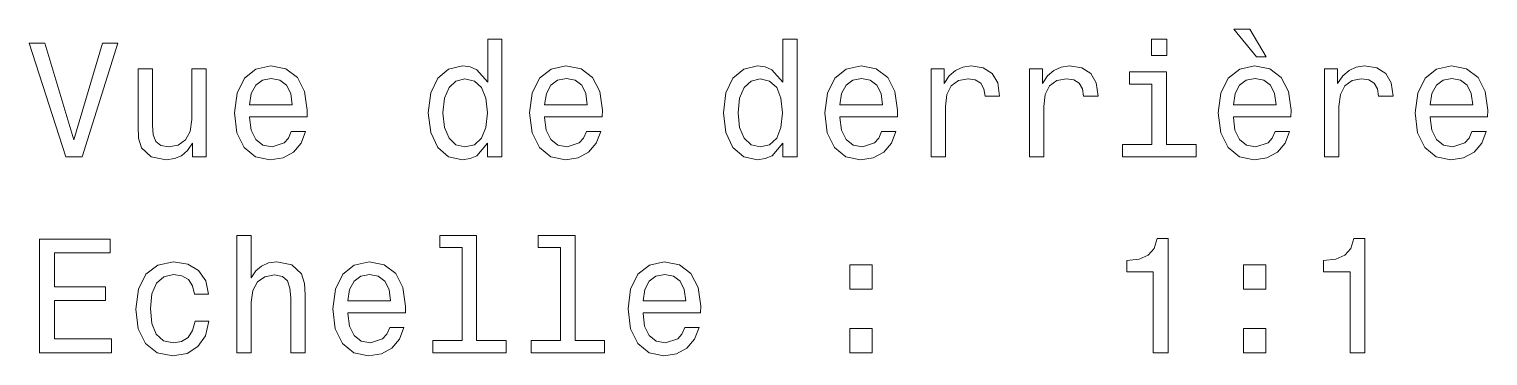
# Model space of a CAD drawing. Extents: x 46 to 852, y -144 to 729.
# Drawn here: x 806.82 to 851.83, y 245.1 to 255.17 of the extents above; entities that cross this region are included whole.
import ezdxf

# ---------------------------------------------------------------- set-up
doc = ezdxf.new("R2010")
doc.units = 0

msp = doc.modelspace()

# ---------------------------------------------------------------- linework, layer by layer
at = {"color": 7, "lineweight": 13}
for points in [[(820.967, 251.658), (820.967, 251.239), (821.41, 251.239), (821.41, 254.86), (820.972, 254.86), (820.972, 253.534), (820.634, 253.917), (820.427, 254.008), (820.19, 254.043), (819.761, 253.942), (819.429, 253.66), (819.212, 253.206), (819.136, 252.596), (819.212, 251.986), (819.429, 251.527), (819.761, 251.239), (820.19, 251.143), (820.427, 251.179), (820.639, 251.27)], [(830.075, 251.658), (830.075, 251.239), (830.519, 251.239), (830.519, 254.86), (830.08, 254.86), (830.08, 253.534), (829.742, 253.917), (829.535, 254.008), (829.298, 254.043), (828.869, 253.942), (828.537, 253.66), (828.32, 253.206), (828.244, 252.596), (828.32, 251.986), (828.537, 251.527), (828.869, 251.239), (829.298, 251.143), (829.535, 251.179), (829.747, 251.27)], [(841.926, 254.86), (841.457, 254.86), (841.457, 254.356), (841.926, 254.356)], [(844.993, 254.316), (844.488, 255.173), (843.994, 255.173), (844.695, 254.316)], [(809.08, 254.744), (808.202, 251.764), (807.3, 254.744), (806.82, 254.744), (807.95, 251.239), (808.454, 251.239), (809.559, 254.744)], [(812.282, 253.947), (811.838, 253.947), (811.838, 252.384), (811.788, 252.021), (811.642, 251.759), (811.415, 251.597), (811.117, 251.547), (810.88, 251.587), (810.729, 251.708), (810.643, 251.915), (810.623, 252.208), (810.623, 253.947), (810.179, 253.947), (810.179, 252.167), (810.194, 251.809), (810.29, 251.512), (810.583, 251.239), (811.052, 251.143), (811.304, 251.179), (811.521, 251.27), (811.707, 251.426), (811.859, 251.653), (811.859, 251.239), (812.282, 251.239)], [(813.619, 252.465), (815.394, 252.465), (815.399, 252.672), (815.318, 253.252), (815.096, 253.685), (814.743, 253.947), (814.274, 254.043), (813.815, 253.942), (813.462, 253.66), (813.235, 253.201), (813.155, 252.596), (813.23, 251.976), (813.457, 251.522), (813.805, 251.239), (814.259, 251.143), (814.653, 251.209), (814.975, 251.38), (815.212, 251.653), (815.349, 252.016), (814.91, 252.016), (814.819, 251.814), (814.688, 251.663), (814.315, 251.542), (814.027, 251.597), (813.81, 251.774), (813.669, 252.061), (813.619, 252.45)], [(822.727, 252.465), (824.502, 252.465), (824.507, 252.672), (824.426, 253.252), (824.204, 253.685), (823.851, 253.947), (823.382, 254.043), (822.923, 253.942), (822.57, 253.66), (822.344, 253.201), (822.263, 252.596), (822.338, 251.976), (822.565, 251.522), (822.913, 251.239), (823.367, 251.143), (823.761, 251.209), (824.083, 251.38), (824.32, 251.653), (824.457, 252.016), (824.018, 252.016), (823.927, 251.814), (823.796, 251.663), (823.423, 251.542), (823.135, 251.597), (822.918, 251.774), (822.777, 252.061), (822.727, 252.45)], [(831.835, 252.465), (833.61, 252.465), (833.615, 252.672), (833.534, 253.252), (833.312, 253.685), (832.959, 253.947), (832.49, 254.043), (832.032, 253.942), (831.679, 253.66), (831.452, 253.201), (831.371, 252.596), (831.447, 251.976), (831.673, 251.522), (832.021, 251.239), (832.475, 251.143), (832.869, 251.209), (833.191, 251.38), (833.429, 251.653), (833.565, 252.016), (833.126, 252.016), (833.035, 251.814), (832.904, 251.663), (832.531, 251.542), (832.243, 251.597), (832.026, 251.774), (831.885, 252.061), (831.835, 252.45)], [(834.649, 251.239), (835.093, 251.239), (835.093, 252.788), (835.138, 253.161), (835.274, 253.428), (835.496, 253.589), (835.794, 253.645), (836.016, 253.61), (836.182, 253.509), (836.283, 253.337), (836.318, 253.105), (836.767, 253.105), (836.707, 253.514), (836.54, 253.806), (836.263, 253.983), (835.885, 254.043), (835.627, 254.003), (835.405, 253.902), (835.209, 253.731), (835.052, 253.499), (835.052, 253.947), (834.649, 253.947)], [(837.685, 251.239), (838.129, 251.239), (838.129, 252.788), (838.174, 253.161), (838.31, 253.428), (838.532, 253.589), (838.83, 253.645), (839.052, 253.61), (839.218, 253.509), (839.319, 253.337), (839.354, 253.105), (839.803, 253.105), (839.743, 253.514), (839.576, 253.806), (839.299, 253.983), (838.921, 254.043), (838.663, 254.003), (838.441, 253.902), (838.245, 253.731), (838.088, 253.499), (838.088, 253.947), (837.685, 253.947)], [(843.979, 252.465), (845.754, 252.465), (845.759, 252.672), (845.678, 253.252), (845.457, 253.685), (845.104, 253.947), (844.635, 254.043), (844.176, 253.942), (843.823, 253.66), (843.596, 253.201), (843.515, 252.596), (843.591, 251.976), (843.818, 251.522), (844.166, 251.239), (844.619, 251.143), (845.013, 251.209), (845.336, 251.38), (845.573, 251.653), (845.709, 252.016), (845.27, 252.016), (845.179, 251.814), (845.048, 251.663), (844.675, 251.542), (844.387, 251.597), (844.171, 251.774), (844.029, 252.061), (843.979, 252.45)], [(846.793, 251.239), (847.237, 251.239), (847.237, 252.788), (847.282, 253.161), (847.418, 253.428), (847.64, 253.589), (847.938, 253.645), (848.16, 253.61), (848.326, 253.509), (848.427, 253.337), (848.462, 253.105), (848.911, 253.105), (848.851, 253.514), (848.684, 253.806), (848.407, 253.983), (848.029, 254.043), (847.771, 254.003), (847.55, 253.902), (847.353, 253.731), (847.197, 253.499), (847.197, 253.947), (846.793, 253.947)], [(850.051, 252.465), (851.826, 252.465), (851.831, 252.672), (851.751, 253.252), (851.529, 253.685), (851.176, 253.947), (850.707, 254.043), (850.248, 253.942), (849.895, 253.66), (849.668, 253.201), (849.587, 252.596), (849.663, 251.976), (849.89, 251.522), (850.238, 251.239), (850.691, 251.143), (851.085, 251.209), (851.408, 251.38), (851.645, 251.653), (851.781, 252.016), (851.342, 252.016), (851.251, 251.814), (851.12, 251.663), (850.747, 251.542), (850.459, 251.597), (850.243, 251.774), (850.101, 252.061), (850.051, 252.45)], [(813.619, 252.838), (813.674, 253.186), (813.81, 253.443), (814.017, 253.599), (814.289, 253.655), (814.557, 253.599), (814.763, 253.443), (814.89, 253.186), (814.935, 252.838)], [(820.266, 253.645), (820.558, 253.574), (820.78, 253.378), (820.911, 253.05), (820.962, 252.596), (820.911, 252.137), (820.78, 251.809), (820.558, 251.607), (820.266, 251.542), (819.988, 251.607), (819.776, 251.809), (819.635, 252.142), (819.59, 252.596), (819.635, 253.045), (819.776, 253.373), (819.988, 253.574)], [(822.727, 252.838), (822.782, 253.186), (822.918, 253.443), (823.125, 253.599), (823.398, 253.655), (823.665, 253.599), (823.872, 253.443), (823.998, 253.186), (824.043, 252.838)], [(829.374, 253.645), (829.666, 253.574), (829.888, 253.378), (830.019, 253.05), (830.07, 252.596), (830.019, 252.137), (829.888, 251.809), (829.666, 251.607), (829.374, 251.542), (829.096, 251.607), (828.885, 251.809), (828.743, 252.142), (828.698, 252.596), (828.743, 253.045), (828.885, 253.373), (829.096, 253.574)], [(831.835, 252.838), (831.89, 253.186), (832.026, 253.443), (832.233, 253.599), (832.506, 253.655), (832.773, 253.599), (832.98, 253.443), (833.106, 253.186), (833.151, 252.838)], [(841.911, 251.612), (841.911, 253.857), (840.771, 253.857), (840.771, 253.478), (841.467, 253.478), (841.467, 251.612), (840.56, 251.612), (840.56, 251.239), (842.829, 251.239), (842.829, 251.612)], [(843.979, 252.838), (844.034, 253.186), (844.171, 253.443), (844.377, 253.599), (844.65, 253.655), (844.917, 253.599), (845.124, 253.443), (845.25, 253.186), (845.295, 252.838)], [(850.051, 252.838), (850.106, 253.186), (850.243, 253.443), (850.449, 253.599), (850.722, 253.655), (850.989, 253.599), (851.196, 253.443), (851.322, 253.186), (851.367, 252.838)], [(807.143, 245.192), (809.362, 245.192), (809.362, 245.616), (807.607, 245.616), (807.607, 246.801), (809.171, 246.801), (809.171, 247.22), (807.607, 247.22), (807.607, 248.269), (809.322, 248.269), (809.322, 248.692), (807.143, 248.692)], [(813.23, 245.192), (813.674, 245.192), (813.674, 246.756), (813.72, 247.114), (813.866, 247.376), (814.093, 247.538), (814.395, 247.598), (814.637, 247.548), (814.789, 247.411), (814.864, 247.185), (814.89, 246.882), (814.89, 245.192), (815.333, 245.192), (815.333, 246.973), (815.313, 247.331), (815.222, 247.628), (814.925, 247.901), (814.461, 247.996), (814.209, 247.961), (813.992, 247.865), (813.81, 247.714), (813.674, 247.507), (813.674, 248.813), (813.23, 248.813)], [(820.185, 248.44), (820.185, 245.566), (819.272, 245.566), (819.272, 245.192), (821.537, 245.192), (821.537, 245.566), (820.629, 245.566), (820.629, 248.813), (819.489, 248.813), (819.489, 248.44)], [(823.221, 248.44), (823.221, 245.566), (822.308, 245.566), (822.308, 245.192), (824.573, 245.192), (824.573, 245.566), (823.665, 245.566), (823.665, 248.813), (822.525, 248.813), (822.525, 248.44)], [(841.508, 245.192), (841.967, 245.192), (841.967, 248.718), (841.624, 248.718), (841.533, 248.41), (841.351, 248.203), (841.074, 248.082), (840.691, 248.042), (840.691, 247.684), (841.508, 247.684)], [(847.58, 245.192), (848.039, 245.192), (848.039, 248.718), (847.696, 248.718), (847.605, 248.41), (847.423, 248.203), (847.146, 248.082), (846.763, 248.042), (846.763, 247.684), (847.58, 247.684)], [(811.919, 247.003), (812.358, 247.003), (812.267, 247.406), (812.05, 247.724), (811.712, 247.921), (811.274, 247.996), (810.789, 247.896), (810.421, 247.613), (810.189, 247.154), (810.109, 246.539), (810.184, 245.929), (810.411, 245.475), (810.769, 245.192), (811.258, 245.097), (811.692, 245.172), (812.03, 245.384), (812.262, 245.717), (812.363, 246.161), (811.939, 246.161), (811.864, 245.878), (811.722, 245.666), (811.521, 245.535), (811.274, 245.495), (810.966, 245.561), (810.744, 245.762), (810.608, 246.09), (810.562, 246.554), (810.608, 247.008), (810.749, 247.336), (810.976, 247.538), (811.274, 247.608), (811.536, 247.563), (811.733, 247.447), (811.864, 247.255)], [(816.655, 246.418), (818.43, 246.418), (818.435, 246.625), (818.354, 247.205), (818.132, 247.638), (817.779, 247.901), (817.31, 247.996), (816.851, 247.896), (816.498, 247.613), (816.271, 247.154), (816.191, 246.549), (816.266, 245.929), (816.493, 245.475), (816.841, 245.192), (817.295, 245.097), (817.689, 245.162), (818.011, 245.334), (818.248, 245.606), (818.385, 245.969), (817.946, 245.969), (817.855, 245.767), (817.724, 245.616), (817.351, 245.495), (817.063, 245.55), (816.846, 245.727), (816.705, 246.014), (816.655, 246.403)], [(816.655, 246.791), (816.71, 247.139), (816.846, 247.396), (817.053, 247.553), (817.326, 247.608), (817.593, 247.553), (817.8, 247.396), (817.926, 247.139), (817.971, 246.791)], [(825.763, 246.418), (827.538, 246.418), (827.543, 246.625), (827.462, 247.205), (827.24, 247.638), (826.887, 247.901), (826.418, 247.996), (825.959, 247.896), (825.606, 247.613), (825.38, 247.154), (825.299, 246.549), (825.374, 245.929), (825.601, 245.475), (825.949, 245.192), (826.403, 245.097), (826.797, 245.162), (827.119, 245.334), (827.356, 245.606), (827.493, 245.969), (827.054, 245.969), (826.963, 245.767), (826.832, 245.616), (826.459, 245.495), (826.171, 245.55), (825.954, 245.727), (825.813, 246.014), (825.763, 246.403)], [(825.763, 246.791), (825.818, 247.139), (825.954, 247.396), (826.161, 247.553), (826.434, 247.608), (826.701, 247.553), (826.908, 247.396), (827.034, 247.139), (827.079, 246.791)], [(832.142, 247.149), (832.838, 247.149), (832.838, 247.901), (832.142, 247.901)], [(844.287, 247.149), (844.983, 247.149), (844.983, 247.901), (844.287, 247.901)], [(832.142, 245.192), (832.838, 245.192), (832.838, 245.944), (832.142, 245.944)], [(844.287, 245.192), (844.983, 245.192), (844.983, 245.944), (844.287, 245.944)]]:
    msp.add_lwpolyline(points, close=True, dxfattribs=at)

doc.saveas('drawing.dxf')
